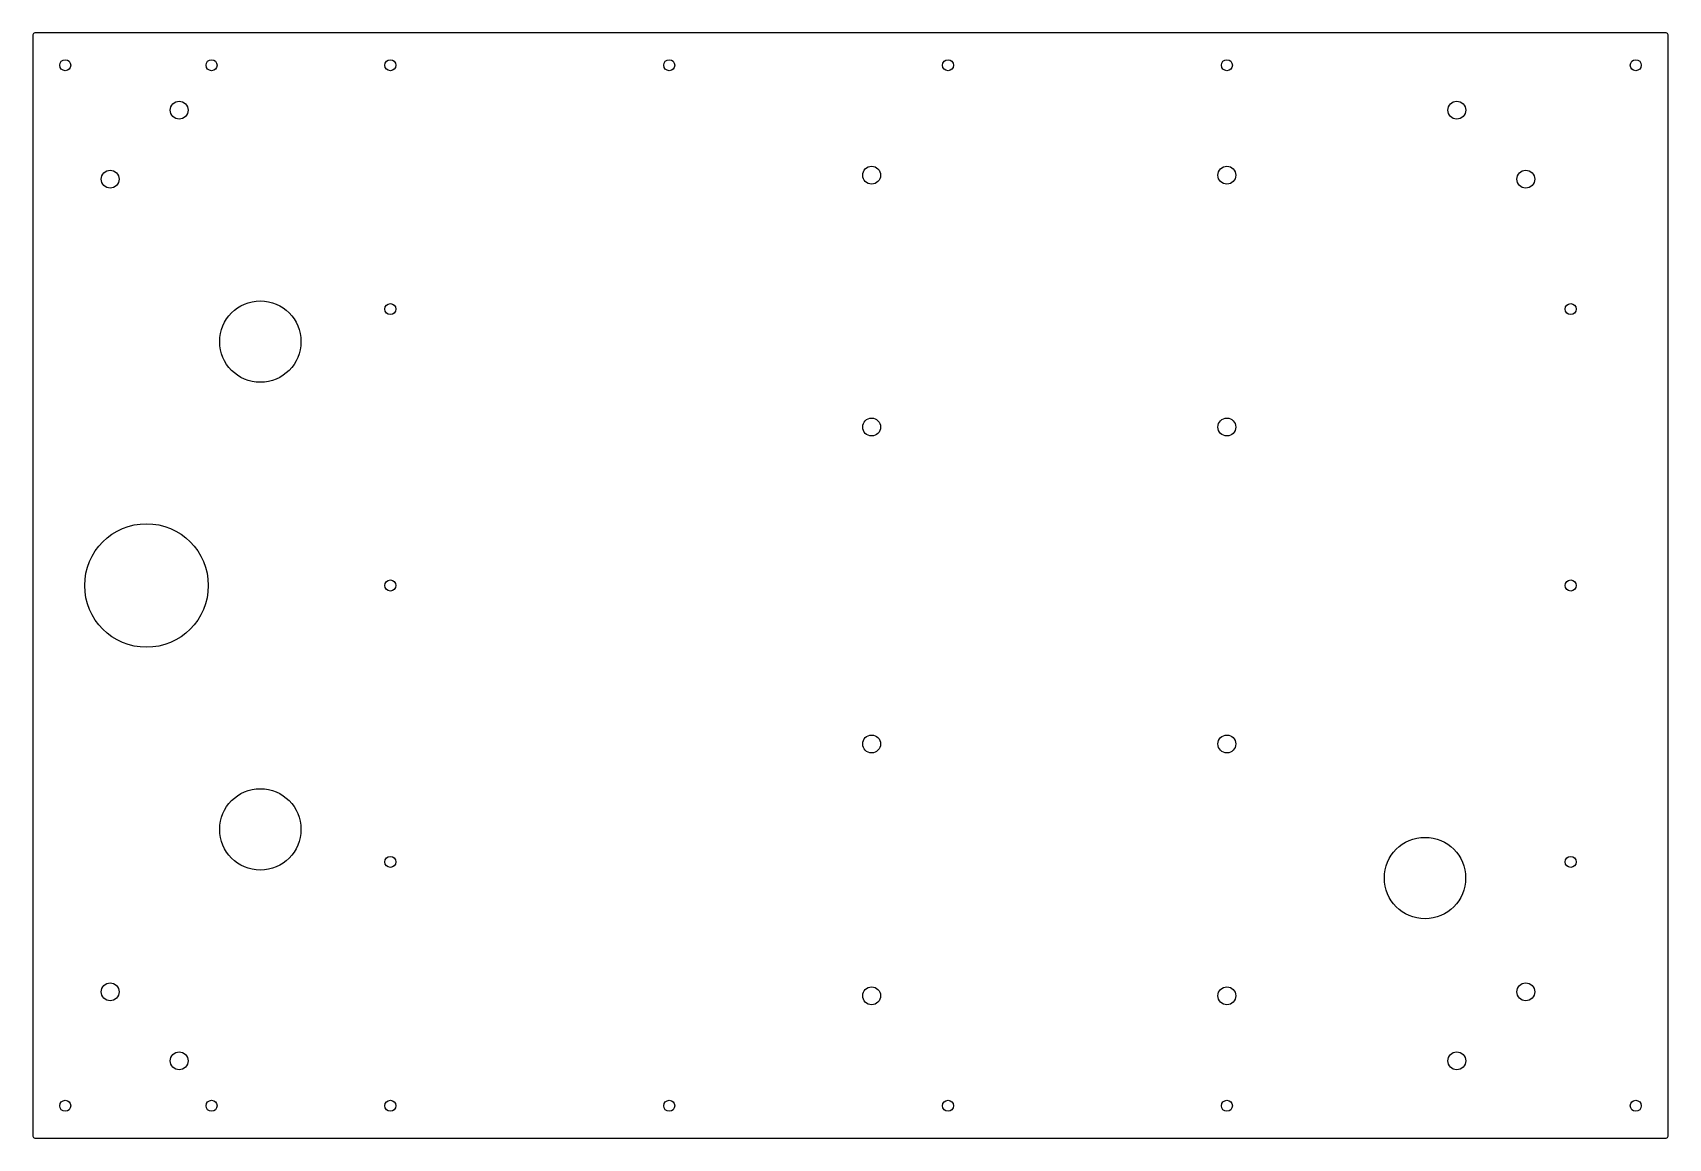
# Model space of a CAD drawing. Header units: millimetres. Extents: x -282 to 222, y -170 to 170.
import ezdxf

# ---------------------------------------------------------------- set-up
doc = ezdxf.new("R2010")
doc.units = ezdxf.units.MM

msp = doc.modelspace()

# ---------------------------------------------------------------- linework, layer by layer
at = {"color": 7, "linetype": 'Continuous', "lineweight": 25}
for p, q in [((-281.5, 169), (-281.5, -169)), ((220.5, 170), (-280.5, 170)), ((221.5, -169), (221.5, 169)), ((-280.5, -170), (220.5, -170))]:
    msp.add_line(p, q, dxfattribs=at)
for centre, radius in [((-271.5, 160), 1.7), ((-226.5, 160), 1.7), ((-171.5, 160), 1.7), ((-85.75, 160), 1.7), ((0, 160), 1.7), ((85.75, 160), 1.7), ((211.5, 160), 1.7), ((-236.46, 146.18), 2.75), ((156.46, 146.18), 2.75), ((-257.68, 124.96), 2.75), ((-23.5, 126.18), 2.75), ((85.75, 126.18), 2.75), ((177.68, 124.96), 2.75), ((-211.5, 75), 12.5), ((-171.5, 85), 1.7), ((191.5, 85), 1.7), ((-23.5, 48.73), 2.75), ((85.75, 48.73), 2.75), ((-246.5, 0), 19), ((-171.5, 0), 1.7), ((191.5, 0), 1.7), ((-23.5, -48.73), 2.75), ((85.75, -48.73), 2.75), ((-211.5, -75), 12.5), ((146.68, -89.96), 12.5), ((-171.5, -85), 1.7), ((191.5, -85), 1.7), ((-257.68, -124.96), 2.75), ((-23.5, -126.18), 2.75), ((85.75, -126.18), 2.75), ((177.68, -124.96), 2.75), ((-236.46, -146.18), 2.75), ((156.46, -146.18), 2.75), ((-271.5, -160), 1.7), ((-226.5, -160), 1.7), ((-171.5, -160), 1.7), ((-85.75, -160), 1.7), ((0, -160), 1.7), ((85.75, -160), 1.7), ((211.5, -160), 1.7)]:
    msp.add_circle(centre, radius, dxfattribs=at)
for centre, start, end in [((-280.5, 169), 90, 180), ((220.5, 169), 360, 90), ((-280.5, -169), 180, 270), ((220.5, -169), 270, 0)]:
    msp.add_arc(centre, 1, start, end, dxfattribs=at)

doc.saveas('drawing.dxf')
